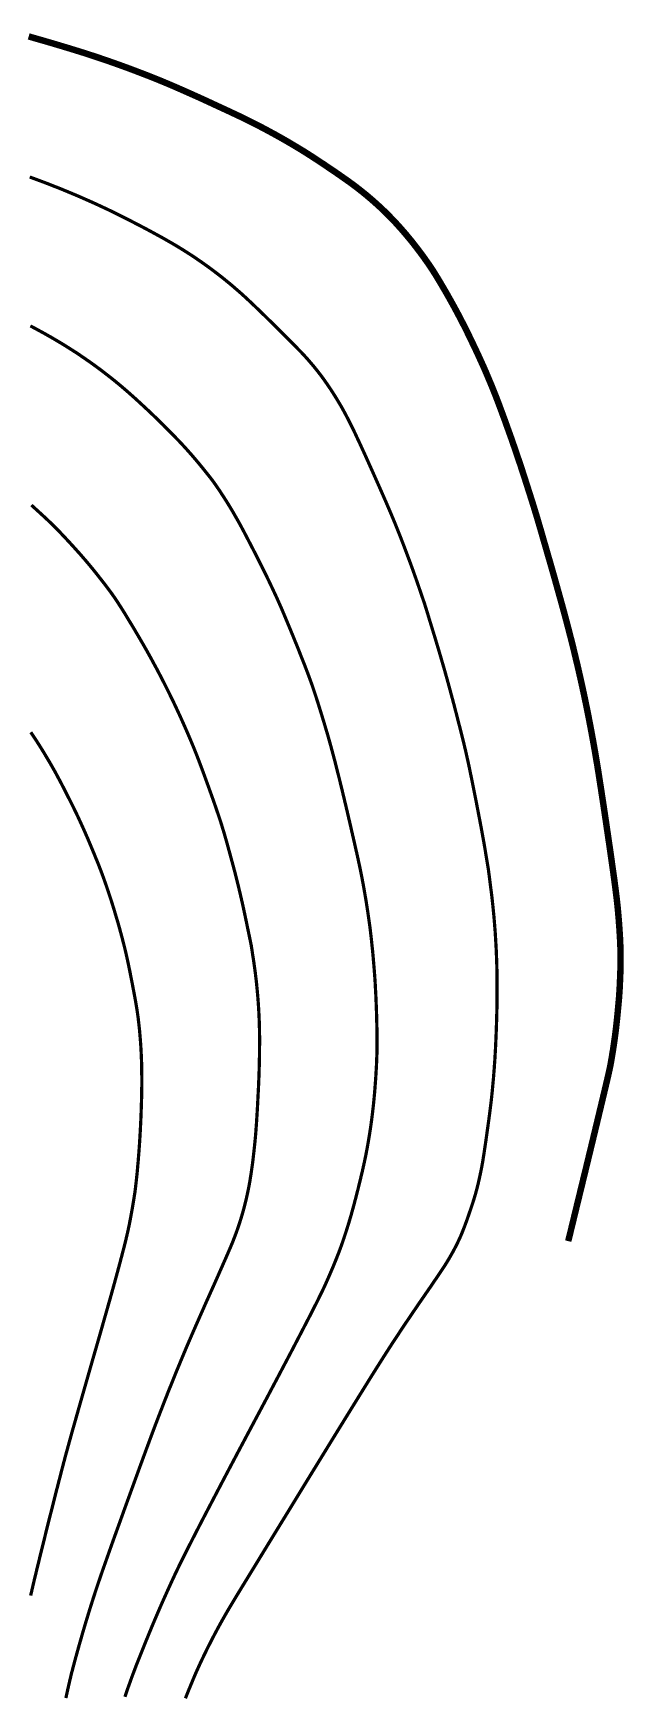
# Model space of a CAD drawing. Extents: x 36524600 to 36525730, y 2746759 to 2747713.
# Drawn here: x 36525155.52 to 36525169.26, y 2747673.29 to 2747711.91 of the extents above; entities that cross this region are included whole.
import ezdxf

# ---------------------------------------------------------------- set-up
doc = ezdxf.new("R2010")
doc.units = 0
doc.header["$LTSCALE"] = 1000
doc.header["$MEASUREMENT"] = 0
doc.layers.add('DGX', color=251, linetype='Continuous')

# ---------------------------------------------------------------- blocks, each defined once
blk = doc.blocks.new('dxt')
at = {"layer": 'DGX', "color": 253, "linetype": 'Continuous', "flags": 128}
for points, const_width in [([(36525155.417, 2747711.838), (36525155.631, 2747711.776), (36525155.829, 2747711.719), (36525156.013, 2747711.665), (36525156.181, 2747711.615), (36525156.333, 2747711.569), (36525156.471, 2747711.527), (36525156.593, 2747711.489), (36525156.708, 2747711.453), (36525156.822, 2747711.416), (36525156.936, 2747711.379), (36525157.05, 2747711.341), (36525157.164, 2747711.302), (36525157.278, 2747711.263), (36525157.391, 2747711.223), (36525157.504, 2747711.183), (36525157.617, 2747711.142), (36525157.73, 2747711.101), (36525157.843, 2747711.059), (36525157.955, 2747711.016), (36525158.067, 2747710.973), (36525158.179, 2747710.93), (36525158.291, 2747710.886), (36525158.402, 2747710.841), (36525158.518, 2747710.794), (36525158.642, 2747710.742), (36525158.774, 2747710.686), (36525158.914, 2747710.625), (36525159.062, 2747710.56), (36525159.219, 2747710.49), (36525159.384, 2747710.416), (36525159.557, 2747710.337), (36525159.727, 2747710.258), (36525159.885, 2747710.185), (36525160.03, 2747710.118), (36525160.162, 2747710.056), (36525160.282, 2747710), (36525160.388, 2747709.949), (36525160.481, 2747709.904), (36525160.562, 2747709.864), (36525160.636, 2747709.827), (36525160.71, 2747709.789), (36525160.783, 2747709.751), (36525160.857, 2747709.713), (36525160.93, 2747709.674), (36525161.003, 2747709.635), (36525161.076, 2747709.595), (36525161.148, 2747709.556), (36525161.221, 2747709.515), (36525161.293, 2747709.475), (36525161.365, 2747709.434), (36525161.437, 2747709.392), (36525161.508, 2747709.351), (36525161.579, 2747709.308), (36525161.65, 2747709.266), (36525161.721, 2747709.223), (36525161.794, 2747709.179), (36525161.87, 2747709.131), (36525161.95, 2747709.08), (36525162.033, 2747709.027), (36525162.12, 2747708.97), (36525162.21, 2747708.91), (36525162.304, 2747708.848), (36525162.401, 2747708.782), (36525162.498, 2747708.717), (36525162.588, 2747708.655), (36525162.672, 2747708.597), (36525162.75, 2747708.542), (36525162.823, 2747708.491), (36525162.889, 2747708.444), (36525162.949, 2747708.4), (36525163.003, 2747708.359), (36525163.054, 2747708.321), (36525163.105, 2747708.281), (36525163.155, 2747708.242), (36525163.205, 2747708.202), (36525163.255, 2747708.161), (36525163.304, 2747708.12), (36525163.353, 2747708.079), (36525163.401, 2747708.037), (36525163.45, 2747707.995), (36525163.497, 2747707.952), (36525163.545, 2747707.909), (36525163.592, 2747707.866), (36525163.638, 2747707.822), (36525163.685, 2747707.778), (36525163.731, 2747707.733), (36525163.776, 2747707.688), (36525163.821, 2747707.642), (36525163.866, 2747707.596), (36525163.91, 2747707.55), (36525163.954, 2747707.504), (36525163.997, 2747707.456), (36525164.04, 2747707.409), (36525164.083, 2747707.361), (36525164.125, 2747707.313), (36525164.167, 2747707.264), (36525164.208, 2747707.216), (36525164.249, 2747707.166), (36525164.29, 2747707.117), (36525164.33, 2747707.067), (36525164.37, 2747707.017), (36525164.41, 2747706.966), (36525164.449, 2747706.915), (36525164.488, 2747706.864), (36525164.527, 2747706.813), (36525164.565, 2747706.761), (36525164.603, 2747706.709), (36525164.64, 2747706.657), (36525164.677, 2747706.604), (36525164.714, 2747706.552), (36525164.75, 2747706.499), (36525164.788, 2747706.442), (36525164.83, 2747706.378), (36525164.875, 2747706.307), (36525164.923, 2747706.228), (36525164.975, 2747706.142), (36525165.03, 2747706.049), (36525165.089, 2747705.949), (36525165.151, 2747705.841), (36525165.214, 2747705.73), (36525165.276, 2747705.619), (36525165.336, 2747705.509), (36525165.395, 2747705.4), (36525165.452, 2747705.291), (36525165.508, 2747705.183), (36525165.563, 2747705.076), (36525165.616, 2747704.969), (36525165.667, 2747704.865), (36525165.715, 2747704.765), (36525165.761, 2747704.669), (36525165.805, 2747704.577), (36525165.846, 2747704.49), (36525165.885, 2747704.406), (36525165.921, 2747704.327), (36525165.955, 2747704.252), (36525165.988, 2747704.18), (36525166.02, 2747704.107), (36525166.052, 2747704.034), (36525166.083, 2747703.96), (36525166.114, 2747703.887), (36525166.145, 2747703.814), (36525166.176, 2747703.74), (36525166.206, 2747703.666), (36525166.238, 2747703.588), (36525166.273, 2747703.5), (36525166.311, 2747703.402), (36525166.352, 2747703.295), (36525166.395, 2747703.178), (36525166.442, 2747703.052), (36525166.492, 2747702.917), (36525166.544, 2747702.771), (36525166.598, 2747702.621), (36525166.652, 2747702.471), (36525166.704, 2747702.32), (36525166.756, 2747702.169), (36525166.807, 2747702.018), (36525166.858, 2747701.867), (36525166.908, 2747701.715), (36525166.957, 2747701.564), (36525167.004, 2747701.416), (36525167.048, 2747701.279), (36525167.089, 2747701.15), (36525167.127, 2747701.031), (36525167.161, 2747700.922), (36525167.192, 2747700.822), (36525167.219, 2747700.731), (36525167.244, 2747700.65), (36525167.268, 2747700.567), (36525167.296, 2747700.472), (36525167.328, 2747700.364), (36525167.363, 2747700.243), (36525167.401, 2747700.11), (36525167.444, 2747699.964), (36525167.489, 2747699.805), (36525167.539, 2747699.634), (36525167.589, 2747699.459), (36525167.638, 2747699.288), (36525167.685, 2747699.121), (36525167.73, 2747698.959), (36525167.774, 2747698.801), (36525167.817, 2747698.647), (36525167.858, 2747698.497), (36525167.897, 2747698.352), (36525167.935, 2747698.209), (36525167.973, 2747698.065), (36525168.01, 2747697.922), (36525168.047, 2747697.778), (36525168.083, 2747697.634), (36525168.118, 2747697.49), (36525168.152, 2747697.346), (36525168.187, 2747697.202), (36525168.22, 2747697.057), (36525168.253, 2747696.913), (36525168.285, 2747696.768), (36525168.317, 2747696.623), (36525168.348, 2747696.478), (36525168.378, 2747696.333), (36525168.408, 2747696.188), (36525168.437, 2747696.043), (36525168.465, 2747695.897), (36525168.493, 2747695.752), (36525168.52, 2747695.606), (36525168.547, 2747695.46), (36525168.573, 2747695.314), (36525168.599, 2747695.168), (36525168.623, 2747695.022), (36525168.648, 2747694.876), (36525168.673, 2747694.72), (36525168.7, 2747694.546), (36525168.73, 2747694.354), (36525168.762, 2747694.143), (36525168.797, 2747693.914), (36525168.834, 2747693.666), (36525168.873, 2747693.4), (36525168.915, 2747693.115), (36525168.956, 2747692.834), (36525168.992, 2747692.577), (36525169.025, 2747692.346), (36525169.053, 2747692.14), (36525169.076, 2747691.959), (36525169.096, 2747691.803), (36525169.111, 2747691.671), (36525169.122, 2747691.565), (36525169.131, 2747691.472), (36525169.139, 2747691.378), (36525169.147, 2747691.284), (36525169.154, 2747691.191), (36525169.161, 2747691.097), (36525169.167, 2747691.003), (36525169.173, 2747690.91), (36525169.178, 2747690.816), (36525169.182, 2747690.722), (36525169.186, 2747690.629), (36525169.188, 2747690.535), (36525169.189, 2747690.441), (36525169.19, 2747690.348), (36525169.189, 2747690.254), (36525169.187, 2747690.16), (36525169.184, 2747690.067), (36525169.181, 2747689.976), (36525169.177, 2747689.891), (36525169.174, 2747689.811), (36525169.17, 2747689.737), (36525169.167, 2747689.669), (36525169.163, 2747689.607), (36525169.159, 2747689.55), (36525169.156, 2747689.499), (36525169.152, 2747689.45), (36525169.147, 2747689.397), (36525169.142, 2747689.342), (36525169.137, 2747689.284), (36525169.131, 2747689.223), (36525169.125, 2747689.159), (36525169.119, 2747689.093), (36525169.112, 2747689.024), (36525169.105, 2747688.953), (36525169.097, 2747688.883), (36525169.089, 2747688.812), (36525169.081, 2747688.741), (36525169.072, 2747688.671), (36525169.063, 2747688.601), (36525169.054, 2747688.53), (36525169.044, 2747688.46), (36525169.034, 2747688.39), (36525169.023, 2747688.319), (36525169.013, 2747688.249), (36525169.001, 2747688.179), (36525168.99, 2747688.109), (36525168.978, 2747688.039), (36525168.966, 2747687.969), (36525168.953, 2747687.899), (36525168.927, 2747687.774), (36525168.873, 2747687.538), (36525168.791, 2747687.192), (36525168.682, 2747686.736), (36525168.546, 2747686.169), (36525168.382, 2747685.491), (36525168.19, 2747684.703), (36525167.972, 2747683.805)], 0.15), ([(36525155.442, 2747708.566), (36525155.54, 2747708.531), (36525155.638, 2747708.494), (36525155.735, 2747708.458), (36525155.833, 2747708.421), (36525155.93, 2747708.383), (36525156.027, 2747708.345), (36525156.124, 2747708.307), (36525156.22, 2747708.268), (36525156.316, 2747708.228), (36525156.413, 2747708.188), (36525156.509, 2747708.148), (36525156.604, 2747708.107), (36525156.7, 2747708.065), (36525156.795, 2747708.023), (36525156.89, 2747707.981), (36525156.985, 2747707.938), (36525157.08, 2747707.894), (36525157.174, 2747707.85), (36525157.27, 2747707.805), (36525157.369, 2747707.757), (36525157.472, 2747707.707), (36525157.578, 2747707.654), (36525157.687, 2747707.599), (36525157.8, 2747707.541), (36525157.915, 2747707.481), (36525158.035, 2747707.419), (36525158.153, 2747707.357), (36525158.265, 2747707.297), (36525158.371, 2747707.239), (36525158.472, 2747707.184), (36525158.568, 2747707.131), (36525158.657, 2747707.08), (36525158.741, 2747707.032), (36525158.819, 2747706.986), (36525158.894, 2747706.941), (36525158.969, 2747706.895), (36525159.043, 2747706.849), (36525159.117, 2747706.802), (36525159.191, 2747706.754), (36525159.264, 2747706.706), (36525159.336, 2747706.657), (36525159.408, 2747706.608), (36525159.48, 2747706.557), (36525159.551, 2747706.507), (36525159.622, 2747706.455), (36525159.693, 2747706.403), (36525159.762, 2747706.35), (36525159.832, 2747706.297), (36525159.901, 2747706.243), (36525159.969, 2747706.189), (36525160.037, 2747706.133), (36525160.105, 2747706.078), (36525160.172, 2747706.021), (36525160.238, 2747705.964), (36525160.304, 2747705.907), (36525160.37, 2747705.849), (36525160.435, 2747705.79), (36525160.499, 2747705.731), (36525160.566, 2747705.668), (36525160.639, 2747705.599), (36525160.718, 2747705.523), (36525160.803, 2747705.441), (36525160.894, 2747705.353), (36525160.991, 2747705.258), (36525161.093, 2747705.157), (36525161.202, 2747705.049), (36525161.308, 2747704.943), (36525161.403, 2747704.848), (36525161.489, 2747704.763), (36525161.563, 2747704.688), (36525161.628, 2747704.623), (36525161.681, 2747704.568), (36525161.725, 2747704.524), (36525161.758, 2747704.49), (36525161.785, 2747704.461), (36525161.813, 2747704.431), (36525161.84, 2747704.402), (36525161.867, 2747704.372), (36525161.893, 2747704.342), (36525161.92, 2747704.313), (36525161.946, 2747704.282), (36525161.972, 2747704.252), (36525161.998, 2747704.222), (36525162.024, 2747704.191), (36525162.05, 2747704.16), (36525162.075, 2747704.129), (36525162.1, 2747704.098), (36525162.125, 2747704.067), (36525162.15, 2747704.035), (36525162.174, 2747704.003), (36525162.199, 2747703.972), (36525162.223, 2747703.94), (36525162.247, 2747703.908), (36525162.271, 2747703.875), (36525162.294, 2747703.843), (36525162.317, 2747703.81), (36525162.34, 2747703.777), (36525162.363, 2747703.745), (36525162.386, 2747703.712), (36525162.408, 2747703.678), (36525162.431, 2747703.645), (36525162.453, 2747703.612), (36525162.475, 2747703.578), (36525162.496, 2747703.544), (36525162.518, 2747703.51), (36525162.539, 2747703.477), (36525162.56, 2747703.442), (36525162.581, 2747703.408), (36525162.602, 2747703.374), (36525162.623, 2747703.34), (36525162.643, 2747703.305), (36525162.664, 2747703.271), (36525162.684, 2747703.236), (36525162.704, 2747703.201), (36525162.725, 2747703.164), (36525162.748, 2747703.122), (36525162.773, 2747703.076), (36525162.8, 2747703.025), (36525162.829, 2747702.969), (36525162.86, 2747702.909), (36525162.893, 2747702.844), (36525162.928, 2747702.775), (36525162.967, 2747702.695), (36525163.013, 2747702.599), (36525163.065, 2747702.487), (36525163.125, 2747702.359), (36525163.191, 2747702.215), (36525163.264, 2747702.055), (36525163.343, 2747701.879), (36525163.429, 2747701.687), (36525163.515, 2747701.493), (36525163.595, 2747701.313), (36525163.668, 2747701.147), (36525163.735, 2747700.994), (36525163.795, 2747700.854), (36525163.849, 2747700.728), (36525163.896, 2747700.615), (36525163.937, 2747700.516), (36525163.975, 2747700.423), (36525164.012, 2747700.331), (36525164.048, 2747700.238), (36525164.085, 2747700.145), (36525164.121, 2747700.052), (36525164.157, 2747699.958), (36525164.192, 2747699.865), (36525164.227, 2747699.772), (36525164.262, 2747699.678), (36525164.297, 2747699.584), (36525164.331, 2747699.491), (36525164.365, 2747699.397), (36525164.398, 2747699.303), (36525164.432, 2747699.209), (36525164.465, 2747699.114), (36525164.497, 2747699.02), (36525164.528, 2747698.931), (36525164.554, 2747698.855), (36525164.576, 2747698.789), (36525164.595, 2747698.736), (36525164.609, 2747698.694), (36525164.62, 2747698.664), (36525164.626, 2747698.646), (36525164.628, 2747698.639), (36525164.632, 2747698.626), (36525164.643, 2747698.589), (36525164.662, 2747698.529), (36525164.688, 2747698.445), (36525164.721, 2747698.337), (36525164.761, 2747698.205), (36525164.809, 2747698.049), (36525164.864, 2747697.87), (36525164.922, 2747697.678), (36525164.979, 2747697.486), (36525165.035, 2747697.294), (36525165.091, 2747697.102), (36525165.145, 2747696.909), (36525165.198, 2747696.716), (36525165.25, 2747696.523), (36525165.302, 2747696.329), (36525165.351, 2747696.141), (36525165.396, 2747695.966), (36525165.438, 2747695.802), (36525165.477, 2747695.651), (36525165.512, 2747695.511), (36525165.543, 2747695.383), (36525165.571, 2747695.268), (36525165.595, 2747695.164), (36525165.618, 2747695.06), (36525165.644, 2747694.944), (36525165.671, 2747694.816), (36525165.7, 2747694.675), (36525165.732, 2747694.522), (36525165.765, 2747694.356), (36525165.801, 2747694.178), (36525165.838, 2747693.988), (36525165.875, 2747693.797), (36525165.909, 2747693.619), (36525165.941, 2747693.453), (36525165.969, 2747693.3), (36525165.995, 2747693.158), (36525166.018, 2747693.029), (36525166.038, 2747692.911), (36525166.055, 2747692.807), (36525166.07, 2747692.714), (36525166.083, 2747692.633), (36525166.095, 2747692.565), (36525166.104, 2747692.509), (36525166.111, 2747692.465), (36525166.116, 2747692.434), (36525166.119, 2747692.415), (36525166.12, 2747692.408), (36525166.121, 2747692.401), (36525166.123, 2747692.381), (36525166.127, 2747692.35), (36525166.133, 2747692.306), (36525166.14, 2747692.249), (36525166.149, 2747692.18), (36525166.159, 2747692.099), (36525166.171, 2747692.006), (36525166.184, 2747691.906), (36525166.196, 2747691.807), (36525166.207, 2747691.707), (36525166.218, 2747691.607), (36525166.228, 2747691.508), (36525166.238, 2747691.408), (36525166.247, 2747691.308), (36525166.255, 2747691.208), (36525166.263, 2747691.108), (36525166.271, 2747691.008), (36525166.277, 2747690.908), (36525166.284, 2747690.808), (36525166.289, 2747690.707), (36525166.295, 2747690.607), (36525166.299, 2747690.507), (36525166.303, 2747690.407), (36525166.307, 2747690.306), (36525166.31, 2747690.206), (36525166.312, 2747690.106), (36525166.314, 2747690.006), (36525166.315, 2747689.905), (36525166.316, 2747689.805), (36525166.316, 2747689.705), (36525166.316, 2747689.604), (36525166.315, 2747689.507), (36525166.314, 2747689.414), (36525166.313, 2747689.327), (36525166.312, 2747689.246), (36525166.311, 2747689.17), (36525166.309, 2747689.099), (36525166.308, 2747689.034), (36525166.306, 2747688.974), (36525166.304, 2747688.915), (36525166.302, 2747688.854), (36525166.3, 2747688.791), (36525166.298, 2747688.726), (36525166.295, 2747688.658), (36525166.292, 2747688.588), (36525166.289, 2747688.515), (36525166.286, 2747688.44), (36525166.282, 2747688.364), (36525166.279, 2747688.288), (36525166.274, 2747688.212), (36525166.27, 2747688.135), (36525166.266, 2747688.059), (36525166.261, 2747687.983), (36525166.255, 2747687.907), (36525166.25, 2747687.831), (36525166.244, 2747687.755), (36525166.238, 2747687.679), (36525166.232, 2747687.603), (36525166.225, 2747687.527), (36525166.218, 2747687.451), (36525166.211, 2747687.375), (36525166.204, 2747687.299), (36525166.196, 2747687.224), (36525166.188, 2747687.144), (36525166.178, 2747687.058), (36525166.166, 2747686.964), (36525166.154, 2747686.863), (36525166.14, 2747686.755), (36525166.125, 2747686.64), (36525166.108, 2747686.518), (36525166.09, 2747686.389), (36525166.072, 2747686.262), (36525166.056, 2747686.145), (36525166.04, 2747686.039), (36525166.026, 2747685.944), (36525166.014, 2747685.86), (36525166.002, 2747685.786), (36525165.992, 2747685.723), (36525165.984, 2747685.672), (36525165.976, 2747685.625), (36525165.967, 2747685.578), (36525165.959, 2747685.532), (36525165.95, 2747685.486), (36525165.94, 2747685.439), (36525165.931, 2747685.393), (36525165.921, 2747685.347), (36525165.911, 2747685.301), (36525165.901, 2747685.254), (36525165.89, 2747685.208), (36525165.88, 2747685.162), (36525165.869, 2747685.116), (36525165.857, 2747685.07), (36525165.846, 2747685.025), (36525165.834, 2747684.979), (36525165.822, 2747684.933), (36525165.808, 2747684.885), (36525165.792, 2747684.831), (36525165.774, 2747684.772), (36525165.754, 2747684.707), (36525165.731, 2747684.637), (36525165.706, 2747684.562), (36525165.678, 2747684.481), (36525165.648, 2747684.394), (36525165.618, 2747684.308), (36525165.589, 2747684.228), (36525165.561, 2747684.153), (36525165.535, 2747684.085), (36525165.51, 2747684.022), (36525165.487, 2747683.965), (36525165.465, 2747683.913), (36525165.444, 2747683.867), (36525165.424, 2747683.825), (36525165.404, 2747683.782), (36525165.383, 2747683.74), (36525165.362, 2747683.698), (36525165.341, 2747683.656), (36525165.319, 2747683.615), (36525165.297, 2747683.573), (36525165.274, 2747683.532), (36525165.251, 2747683.491), (36525165.228, 2747683.45), (36525165.204, 2747683.409), (36525165.18, 2747683.368), (36525165.156, 2747683.328), (36525165.131, 2747683.288), (36525165.106, 2747683.248), (36525165.081, 2747683.208), (36525165.051, 2747683.163), (36525165.012, 2747683.105), (36525164.965, 2747683.034), (36525164.909, 2747682.952), (36525164.844, 2747682.857), (36525164.771, 2747682.749), (36525164.689, 2747682.63), (36525164.598, 2747682.498), (36525164.502, 2747682.359), (36525164.407, 2747682.219), (36525164.311, 2747682.078), (36525164.216, 2747681.937), (36525164.12, 2747681.794), (36525164.025, 2747681.65), (36525163.929, 2747681.505), (36525163.834, 2747681.359), (36525163.719, 2747681.18), (36525163.565, 2747680.937), (36525163.373, 2747680.631), (36525163.143, 2747680.26), (36525162.874, 2747679.825), (36525162.566, 2747679.326), (36525162.22, 2747678.762), (36525161.835, 2747678.135), (36525161.455, 2747677.513), (36525161.12, 2747676.967), (36525160.832, 2747676.496), (36525160.591, 2747676.101), (36525160.395, 2747675.781), (36525160.246, 2747675.536), (36525160.144, 2747675.367), (36525160.088, 2747675.273), (36525160.055, 2747675.217), (36525160.022, 2747675.161), (36525159.99, 2747675.104), (36525159.957, 2747675.047), (36525159.925, 2747674.991), (36525159.894, 2747674.934), (36525159.862, 2747674.877), (36525159.831, 2747674.82), (36525159.8, 2747674.762), (36525159.769, 2747674.705), (36525159.739, 2747674.647), (36525159.709, 2747674.59), (36525159.679, 2747674.532), (36525159.649, 2747674.474), (36525159.62, 2747674.416), (36525159.59, 2747674.358), (36525159.561, 2747674.299), (36525159.533, 2747674.241), (36525159.504, 2747674.182), (36525159.476, 2747674.123), (36525159.448, 2747674.065), (36525159.42, 2747674.006), (36525159.393, 2747673.947), (36525159.366, 2747673.887), (36525159.337, 2747673.824), (36525159.306, 2747673.754), (36525159.272, 2747673.675), (36525159.236, 2747673.589), (36525159.197, 2747673.495), (36525159.155, 2747673.393), (36525159.111, 2747673.284), (36525159.064, 2747673.167)], 0.075), ([(36525155.456, 2747705.102), (36525155.536, 2747705.06), (36525155.615, 2747705.017), (36525155.694, 2747704.974), (36525155.773, 2747704.931), (36525155.851, 2747704.887), (36525155.929, 2747704.843), (36525156.006, 2747704.798), (36525156.082, 2747704.753), (36525156.158, 2747704.708), (36525156.234, 2747704.662), (36525156.309, 2747704.615), (36525156.383, 2747704.568), (36525156.458, 2747704.521), (36525156.532, 2747704.473), (36525156.605, 2747704.424), (36525156.678, 2747704.374), (36525156.751, 2747704.324), (36525156.823, 2747704.274), (36525156.895, 2747704.223), (36525156.967, 2747704.171), (36525157.038, 2747704.119), (36525157.109, 2747704.066), (36525157.179, 2747704.012), (36525157.249, 2747703.958), (36525157.318, 2747703.904), (36525157.387, 2747703.849), (36525157.456, 2747703.793), (36525157.524, 2747703.737), (36525157.592, 2747703.68), (36525157.659, 2747703.623), (36525157.726, 2747703.565), (36525157.792, 2747703.506), (36525157.858, 2747703.448), (36525157.923, 2747703.389), (36525157.987, 2747703.33), (36525158.051, 2747703.271), (36525158.114, 2747703.212), (36525158.177, 2747703.154), (36525158.238, 2747703.096), (36525158.299, 2747703.038), (36525158.36, 2747702.98), (36525158.42, 2747702.922), (36525158.481, 2747702.862), (36525158.543, 2747702.802), (36525158.605, 2747702.739), (36525158.668, 2747702.676), (36525158.732, 2747702.611), (36525158.796, 2747702.545), (36525158.861, 2747702.478), (36525158.927, 2747702.41), (36525158.991, 2747702.341), (36525159.055, 2747702.272), (36525159.118, 2747702.202), (36525159.18, 2747702.132), (36525159.242, 2747702.061), (36525159.303, 2747701.989), (36525159.364, 2747701.917), (36525159.422, 2747701.846), (36525159.476, 2747701.78), (36525159.526, 2747701.718), (36525159.572, 2747701.661), (36525159.614, 2747701.608), (36525159.652, 2747701.559), (36525159.686, 2747701.515), (36525159.716, 2747701.474), (36525159.745, 2747701.434), (36525159.777, 2747701.388), (36525159.812, 2747701.337), (36525159.85, 2747701.281), (36525159.891, 2747701.219), (36525159.934, 2747701.153), (36525159.98, 2747701.081), (36525160.029, 2747701.004), (36525160.08, 2747700.922), (36525160.132, 2747700.836), (36525160.186, 2747700.744), (36525160.241, 2747700.648), (36525160.298, 2747700.548), (36525160.356, 2747700.442), (36525160.415, 2747700.332), (36525160.475, 2747700.217), (36525160.535, 2747700.102), (36525160.592, 2747699.992), (36525160.647, 2747699.886), (36525160.699, 2747699.785), (36525160.748, 2747699.689), (36525160.794, 2747699.597), (36525160.838, 2747699.51), (36525160.879, 2747699.427), (36525160.919, 2747699.346), (36525160.958, 2747699.266), (36525160.997, 2747699.185), (36525161.036, 2747699.104), (36525161.074, 2747699.023), (36525161.112, 2747698.942), (36525161.15, 2747698.861), (36525161.188, 2747698.779), (36525161.227, 2747698.692), (36525161.27, 2747698.595), (36525161.317, 2747698.487), (36525161.367, 2747698.368), (36525161.421, 2747698.239), (36525161.479, 2747698.1), (36525161.541, 2747697.949), (36525161.607, 2747697.788), (36525161.672, 2747697.627), (36525161.732, 2747697.476), (36525161.788, 2747697.335), (36525161.84, 2747697.204), (36525161.886, 2747697.083), (36525161.928, 2747696.972), (36525161.965, 2747696.871), (36525161.998, 2747696.781), (36525162.03, 2747696.689), (36525162.064, 2747696.587), (36525162.101, 2747696.474), (36525162.141, 2747696.351), (36525162.183, 2747696.216), (36525162.228, 2747696.071), (36525162.276, 2747695.914), (36525162.326, 2747695.747), (36525162.379, 2747695.568), (36525162.433, 2747695.377), (36525162.488, 2747695.174), (36525162.545, 2747694.959), (36525162.603, 2747694.731), (36525162.663, 2747694.492), (36525162.724, 2747694.24), (36525162.787, 2747693.976), (36525162.848, 2747693.717), (36525162.903, 2747693.48), (36525162.952, 2747693.266), (36525162.996, 2747693.075), (36525163.034, 2747692.906), (36525163.067, 2747692.759), (36525163.094, 2747692.636), (36525163.116, 2747692.534), (36525163.135, 2747692.444), (36525163.153, 2747692.354), (36525163.171, 2747692.263), (36525163.188, 2747692.173), (36525163.205, 2747692.083), (36525163.221, 2747691.992), (36525163.237, 2747691.901), (36525163.252, 2747691.811), (36525163.268, 2747691.72), (36525163.282, 2747691.629), (36525163.296, 2747691.538), (36525163.31, 2747691.447), (36525163.323, 2747691.356), (36525163.336, 2747691.265), (36525163.349, 2747691.174), (36525163.361, 2747691.082), (36525163.372, 2747690.989), (36525163.384, 2747690.891), (36525163.395, 2747690.788), (36525163.406, 2747690.681), (36525163.418, 2747690.57), (36525163.429, 2747690.454), (36525163.439, 2747690.334), (36525163.45, 2747690.209), (36525163.46, 2747690.081), (36525163.47, 2747689.95), (36525163.479, 2747689.816), (36525163.486, 2747689.679), (36525163.494, 2747689.54), (36525163.5, 2747689.398), (36525163.506, 2747689.254), (36525163.511, 2747689.106), (36525163.515, 2747688.962), (36525163.518, 2747688.827), (36525163.521, 2747688.702), (36525163.523, 2747688.586), (36525163.523, 2747688.479), (36525163.524, 2747688.381), (36525163.523, 2747688.293), (36525163.521, 2747688.214), (36525163.519, 2747688.139), (36525163.516, 2747688.063), (36525163.513, 2747687.986), (36525163.51, 2747687.908), (36525163.506, 2747687.829), (36525163.501, 2747687.75), (36525163.496, 2747687.669), (36525163.491, 2747687.587), (36525163.485, 2747687.506), (36525163.479, 2747687.426), (36525163.473, 2747687.347), (36525163.467, 2747687.27), (36525163.46, 2747687.195), (36525163.453, 2747687.121), (36525163.446, 2747687.049), (36525163.439, 2747686.978), (36525163.431, 2747686.908), (36525163.423, 2747686.838), (36525163.415, 2747686.768), (36525163.406, 2747686.698), (36525163.397, 2747686.629), (36525163.388, 2747686.559), (36525163.378, 2747686.489), (36525163.368, 2747686.42), (36525163.357, 2747686.35), (36525163.346, 2747686.28), (36525163.335, 2747686.211), (36525163.323, 2747686.142), (36525163.311, 2747686.072), (36525163.299, 2747686.003), (36525163.286, 2747685.934), (36525163.273, 2747685.865), (36525163.259, 2747685.793), (36525163.243, 2747685.715), (36525163.225, 2747685.631), (36525163.205, 2747685.542), (36525163.184, 2747685.447), (36525163.16, 2747685.347), (36525163.135, 2747685.241), (36525163.108, 2747685.129), (36525163.08, 2747685.015), (36525163.052, 2747684.905), (36525163.024, 2747684.798), (36525162.997, 2747684.695), (36525162.97, 2747684.594), (36525162.943, 2747684.497), (36525162.917, 2747684.403), (36525162.89, 2747684.312), (36525162.864, 2747684.223), (36525162.836, 2747684.134), (36525162.808, 2747684.045), (36525162.779, 2747683.957), (36525162.75, 2747683.868), (36525162.72, 2747683.78), (36525162.689, 2747683.693), (36525162.657, 2747683.605), (36525162.623, 2747683.515), (36525162.586, 2747683.421), (36525162.546, 2747683.321), (36525162.503, 2747683.216), (36525162.456, 2747683.106), (36525162.407, 2747682.991), (36525162.354, 2747682.872), (36525162.298, 2747682.747), (36525162.221, 2747682.585), (36525162.106, 2747682.354), (36525161.953, 2747682.053), (36525161.761, 2747681.683), (36525161.532, 2747681.243), (36525161.264, 2747680.734), (36525160.958, 2747680.155), (36525160.613, 2747679.507), (36525160.267, 2747678.856), (36525159.956, 2747678.267), (36525159.68, 2747677.74), (36525159.438, 2747677.277), (36525159.232, 2747676.876), (36525159.06, 2747676.537), (36525158.923, 2747676.261), (36525158.821, 2747676.048), (36525158.737, 2747675.867), (36525158.657, 2747675.691), (36525158.579, 2747675.518), (36525158.504, 2747675.349), (36525158.432, 2747675.183), (36525158.363, 2747675.021), (36525158.296, 2747674.863), (36525158.232, 2747674.708), (36525158.172, 2747674.561), (36525158.117, 2747674.425), (36525158.066, 2747674.3), (36525158.021, 2747674.186), (36525157.98, 2747674.083), (36525157.944, 2747673.992), (36525157.912, 2747673.911), (36525157.886, 2747673.842), (36525157.862, 2747673.778), (36525157.838, 2747673.715), (36525157.814, 2747673.651), (36525157.791, 2747673.587), (36525157.768, 2747673.522), (36525157.745, 2747673.458), (36525157.722, 2747673.394), (36525157.7, 2747673.33), (36525157.678, 2747673.265), (36525157.656, 2747673.201)], 0.075), ([(36525155.481, 2747700.932), (36525155.589, 2747700.833), (36525155.687, 2747700.744), (36525155.774, 2747700.664), (36525155.85, 2747700.593), (36525155.915, 2747700.531), (36525155.97, 2747700.479), (36525156.013, 2747700.436), (36525156.054, 2747700.395), (36525156.099, 2747700.348), (36525156.149, 2747700.297), (36525156.202, 2747700.24), (36525156.261, 2747700.178), (36525156.323, 2747700.111), (36525156.39, 2747700.039), (36525156.461, 2747699.961), (36525156.534, 2747699.88), (36525156.607, 2747699.799), (36525156.678, 2747699.717), (36525156.749, 2747699.635), (36525156.819, 2747699.552), (36525156.888, 2747699.468), (36525156.957, 2747699.384), (36525157.024, 2747699.299), (36525157.089, 2747699.216), (36525157.15, 2747699.138), (36525157.206, 2747699.066), (36525157.257, 2747698.998), (36525157.303, 2747698.936), (36525157.346, 2747698.878), (36525157.383, 2747698.826), (36525157.416, 2747698.778), (36525157.448, 2747698.731), (36525157.483, 2747698.677), (36525157.521, 2747698.619), (36525157.563, 2747698.554), (36525157.607, 2747698.484), (36525157.654, 2747698.408), (36525157.704, 2747698.326), (36525157.756, 2747698.239), (36525157.81, 2747698.151), (36525157.862, 2747698.065), (36525157.911, 2747697.981), (36525157.959, 2747697.9), (36525158.005, 2747697.822), (36525158.049, 2747697.746), (36525158.091, 2747697.673), (36525158.132, 2747697.602), (36525158.171, 2747697.533), (36525158.21, 2747697.463), (36525158.249, 2747697.393), (36525158.287, 2747697.323), (36525158.325, 2747697.253), (36525158.363, 2747697.183), (36525158.401, 2747697.113), (36525158.438, 2747697.042), (36525158.475, 2747696.972), (36525158.512, 2747696.901), (36525158.548, 2747696.83), (36525158.584, 2747696.759), (36525158.62, 2747696.688), (36525158.656, 2747696.616), (36525158.691, 2747696.545), (36525158.726, 2747696.473), (36525158.761, 2747696.401), (36525158.796, 2747696.329), (36525158.83, 2747696.257), (36525158.864, 2747696.184), (36525158.898, 2747696.111), (36525158.932, 2747696.038), (36525158.965, 2747695.964), (36525158.998, 2747695.891), (36525159.031, 2747695.817), (36525159.064, 2747695.743), (36525159.096, 2747695.669), (36525159.128, 2747695.595), (36525159.16, 2747695.521), (36525159.191, 2747695.447), (36525159.222, 2747695.373), (36525159.253, 2747695.299), (36525159.285, 2747695.22), (36525159.32, 2747695.131), (36525159.358, 2747695.033), (36525159.399, 2747694.926), (36525159.443, 2747694.808), (36525159.49, 2747694.682), (36525159.54, 2747694.545), (36525159.593, 2747694.399), (36525159.645, 2747694.253), (36525159.694, 2747694.117), (36525159.739, 2747693.989), (36525159.78, 2747693.871), (36525159.817, 2747693.762), (36525159.851, 2747693.662), (36525159.881, 2747693.572), (36525159.906, 2747693.491), (36525159.931, 2747693.409), (36525159.959, 2747693.318), (36525159.988, 2747693.217), (36525160.02, 2747693.107), (36525160.053, 2747692.986), (36525160.089, 2747692.856), (36525160.127, 2747692.716), (36525160.168, 2747692.566), (36525160.209, 2747692.411), (36525160.248, 2747692.256), (36525160.287, 2747692.1), (36525160.325, 2747691.944), (36525160.361, 2747691.788), (36525160.397, 2747691.632), (36525160.431, 2747691.476), (36525160.464, 2747691.319), (36525160.495, 2747691.172), (36525160.521, 2747691.044), (36525160.544, 2747690.936), (36525160.562, 2747690.847), (36525160.577, 2747690.777), (36525160.587, 2747690.727), (36525160.594, 2747690.697), (36525160.596, 2747690.685), (36525160.597, 2747690.679), (36525160.599, 2747690.663), (36525160.603, 2747690.637), (36525160.609, 2747690.601), (36525160.616, 2747690.556), (36525160.624, 2747690.5), (36525160.634, 2747690.435), (36525160.646, 2747690.36), (36525160.658, 2747690.281), (36525160.669, 2747690.201), (36525160.68, 2747690.121), (36525160.691, 2747690.041), (36525160.7, 2747689.961), (36525160.71, 2747689.881), (36525160.719, 2747689.801), (36525160.727, 2747689.72), (36525160.735, 2747689.64), (36525160.742, 2747689.56), (36525160.749, 2747689.479), (36525160.755, 2747689.399), (36525160.761, 2747689.319), (36525160.766, 2747689.238), (36525160.771, 2747689.158), (36525160.775, 2747689.077), (36525160.779, 2747688.996), (36525160.782, 2747688.916), (36525160.784, 2747688.835), (36525160.787, 2747688.755), (36525160.788, 2747688.674), (36525160.789, 2747688.593), (36525160.79, 2747688.513), (36525160.79, 2747688.432), (36525160.789, 2747688.352), (36525160.789, 2747688.272), (36525160.788, 2747688.192), (36525160.787, 2747688.114), (36525160.786, 2747688.036), (36525160.784, 2747687.958), (36525160.782, 2747687.881), (36525160.78, 2747687.805), (36525160.778, 2747687.726), (36525160.775, 2747687.64), (36525160.771, 2747687.547), (36525160.767, 2747687.449), (36525160.762, 2747687.344), (36525160.756, 2747687.232), (36525160.75, 2747687.114), (36525160.744, 2747686.989), (36525160.737, 2747686.865), (36525160.73, 2747686.749), (36525160.723, 2747686.641), (36525160.717, 2747686.542), (36525160.71, 2747686.45), (36525160.704, 2747686.366), (36525160.698, 2747686.29), (36525160.692, 2747686.222), (36525160.686, 2747686.159), (36525160.68, 2747686.095), (36525160.673, 2747686.031), (36525160.666, 2747685.967), (36525160.66, 2747685.904), (36525160.652, 2747685.84), (36525160.645, 2747685.776), (36525160.638, 2747685.713), (36525160.63, 2747685.649), (36525160.622, 2747685.586), (36525160.613, 2747685.523), (36525160.604, 2747685.459), (36525160.595, 2747685.396), (36525160.585, 2747685.333), (36525160.575, 2747685.27), (36525160.565, 2747685.208), (36525160.554, 2747685.145), (36525160.542, 2747685.082), (36525160.53, 2747685.02), (36525160.517, 2747684.958), (36525160.504, 2747684.895), (36525160.49, 2747684.833), (36525160.476, 2747684.771), (36525160.461, 2747684.71), (36525160.446, 2747684.648), (36525160.429, 2747684.586), (36525160.413, 2747684.525), (36525160.396, 2747684.464), (36525160.378, 2747684.403), (36525160.36, 2747684.342), (36525160.341, 2747684.281), (36525160.321, 2747684.22), (36525160.301, 2747684.16), (36525160.281, 2747684.1), (36525160.26, 2747684.04), (36525160.238, 2747683.98), (36525160.216, 2747683.92), (36525160.193, 2747683.861), (36525160.17, 2747683.802), (36525160.146, 2747683.743), (36525160.117, 2747683.673), (36525160.078, 2747683.583), (36525160.03, 2747683.471), (36525159.972, 2747683.339), (36525159.904, 2747683.185), (36525159.827, 2747683.01), (36525159.74, 2747682.814), (36525159.643, 2747682.597), (36525159.544, 2747682.376), (36525159.453, 2747682.17), (36525159.368, 2747681.977), (36525159.289, 2747681.798), (36525159.217, 2747681.633), (36525159.152, 2747681.482), (36525159.093, 2747681.346), (36525159.042, 2747681.223), (36525158.993, 2747681.106), (36525158.945, 2747680.99), (36525158.897, 2747680.874), (36525158.849, 2747680.758), (36525158.802, 2747680.641), (36525158.755, 2747680.524), (36525158.708, 2747680.408), (36525158.661, 2747680.291), (36525158.615, 2747680.174), (36525158.569, 2747680.057), (36525158.524, 2747679.94), (36525158.478, 2747679.822), (36525158.433, 2747679.705), (36525158.388, 2747679.587), (36525158.343, 2747679.47), (36525158.299, 2747679.352), (36525158.25, 2747679.22), (36525158.191, 2747679.061), (36525158.122, 2747678.874), (36525158.043, 2747678.659), (36525157.954, 2747678.416), (36525157.856, 2747678.145), (36525157.747, 2747677.847), (36525157.629, 2747677.521), (36525157.511, 2747677.193), (36525157.402, 2747676.892), (36525157.304, 2747676.616), (36525157.216, 2747676.367), (36525157.137, 2747676.143), (36525157.069, 2747675.945), (36525157.01, 2747675.772), (36525156.962, 2747675.626), (36525156.919, 2747675.492), (36525156.876, 2747675.358), (36525156.834, 2747675.224), (36525156.793, 2747675.09), (36525156.752, 2747674.955), (36525156.712, 2747674.821), (36525156.672, 2747674.686), (36525156.634, 2747674.551), (36525156.596, 2747674.42), (36525156.562, 2747674.297), (36525156.53, 2747674.183), (36525156.501, 2747674.077), (36525156.475, 2747673.98), (36525156.451, 2747673.891), (36525156.43, 2747673.81), (36525156.411, 2747673.738), (36525156.394, 2747673.665), (36525156.374, 2747673.584), (36525156.354, 2747673.494), (36525156.331, 2747673.396), (36525156.308, 2747673.289), (36525156.282, 2747673.173)], 0.075), ([(36525155.466, 2747695.647), (36525155.535, 2747695.542), (36525155.596, 2747695.451), (36525155.647, 2747695.371), (36525155.689, 2747695.305), (36525155.725, 2747695.246), (36525155.762, 2747695.186), (36525155.798, 2747695.126), (36525155.834, 2747695.065), (36525155.87, 2747695.005), (36525155.906, 2747694.945), (36525155.941, 2747694.884), (36525155.976, 2747694.823), (36525156.013, 2747694.758), (36525156.053, 2747694.685), (36525156.097, 2747694.603), (36525156.145, 2747694.513), (36525156.196, 2747694.416), (36525156.251, 2747694.309), (36525156.309, 2747694.195), (36525156.371, 2747694.072), (36525156.435, 2747693.946), (36525156.497, 2747693.818), (36525156.558, 2747693.691), (36525156.617, 2747693.563), (36525156.676, 2747693.434), (36525156.733, 2747693.306), (36525156.789, 2747693.177), (36525156.844, 2747693.047), (36525156.896, 2747692.922), (36525156.945, 2747692.804), (36525156.99, 2747692.694), (36525157.031, 2747692.593), (36525157.068, 2747692.499), (36525157.101, 2747692.413), (36525157.13, 2747692.335), (36525157.156, 2747692.265), (36525157.179, 2747692.199), (36525157.203, 2747692.132), (36525157.226, 2747692.066), (36525157.248, 2747692), (36525157.271, 2747691.933), (36525157.293, 2747691.866), (36525157.315, 2747691.8), (36525157.337, 2747691.733), (36525157.358, 2747691.666), (36525157.379, 2747691.599), (36525157.4, 2747691.532), (36525157.42, 2747691.464), (36525157.44, 2747691.397), (36525157.46, 2747691.33), (36525157.48, 2747691.262), (36525157.5, 2747691.195), (36525157.519, 2747691.127), (36525157.538, 2747691.06), (36525157.556, 2747690.992), (36525157.574, 2747690.924), (36525157.593, 2747690.856), (36525157.61, 2747690.788), (36525157.628, 2747690.72), (36525157.645, 2747690.652), (36525157.663, 2747690.579), (36525157.682, 2747690.498), (36525157.702, 2747690.407), (36525157.724, 2747690.307), (36525157.747, 2747690.198), (36525157.771, 2747690.081), (36525157.796, 2747689.954), (36525157.823, 2747689.818), (36525157.849, 2747689.682), (36525157.873, 2747689.555), (36525157.895, 2747689.436), (36525157.914, 2747689.327), (36525157.931, 2747689.226), (36525157.945, 2747689.134), (36525157.957, 2747689.05), (36525157.967, 2747688.976), (36525157.975, 2747688.906), (36525157.983, 2747688.835), (36525157.991, 2747688.765), (36525157.998, 2747688.694), (36525158.004, 2747688.624), (36525158.01, 2747688.554), (36525158.016, 2747688.483), (36525158.021, 2747688.413), (36525158.026, 2747688.342), (36525158.03, 2747688.271), (36525158.034, 2747688.201), (36525158.037, 2747688.13), (36525158.04, 2747688.059), (36525158.043, 2747687.989), (36525158.045, 2747687.918), (36525158.046, 2747687.847), (36525158.048, 2747687.776), (36525158.048, 2747687.706), (36525158.049, 2747687.635), (36525158.049, 2747687.564), (36525158.049, 2747687.493), (36525158.049, 2747687.422), (36525158.048, 2747687.351), (36525158.047, 2747687.28), (36525158.045, 2747687.209), (36525158.044, 2747687.138), (36525158.042, 2747687.067), (36525158.04, 2747686.997), (36525158.038, 2747686.926), (36525158.035, 2747686.855), (36525158.033, 2747686.784), (36525158.03, 2747686.713), (36525158.027, 2747686.642), (36525158.024, 2747686.571), (36525158.02, 2747686.5), (36525158.017, 2747686.43), (36525158.013, 2747686.359), (36525158.009, 2747686.288), (36525158.005, 2747686.217), (36525158, 2747686.147), (36525157.996, 2747686.076), (36525157.991, 2747686.005), (36525157.986, 2747685.934), (36525157.981, 2747685.864), (36525157.975, 2747685.793), (36525157.969, 2747685.722), (36525157.964, 2747685.652), (36525157.957, 2747685.581), (36525157.951, 2747685.51), (36525157.945, 2747685.44), (36525157.938, 2747685.369), (36525157.93, 2747685.299), (36525157.923, 2747685.228), (36525157.915, 2747685.158), (36525157.907, 2747685.088), (36525157.898, 2747685.017), (36525157.889, 2747684.943), (36525157.876, 2747684.86), (36525157.862, 2747684.768), (36525157.845, 2747684.668), (36525157.827, 2747684.559), (36525157.805, 2747684.442), (36525157.782, 2747684.316), (36525157.756, 2747684.181), (36525157.721, 2747684.019), (36525157.672, 2747683.809), (36525157.607, 2747683.553), (36525157.527, 2747683.25), (36525157.432, 2747682.899), (36525157.322, 2747682.502), (36525157.196, 2747682.058), (36525157.056, 2747681.566), (36525156.914, 2747681.075), (36525156.787, 2747680.63), (36525156.673, 2747680.232), (36525156.573, 2747679.881), (36525156.487, 2747679.577), (36525156.414, 2747679.32), (36525156.356, 2747679.109), (36525156.311, 2747678.945), (36525156.27, 2747678.796), (36525156.226, 2747678.629), (36525156.178, 2747678.444), (36525156.126, 2747678.242), (36525156.069, 2747678.022), (36525156.009, 2747677.784), (36525155.944, 2747677.528), (36525155.875, 2747677.255), (36525155.807, 2747676.981), (36525155.744, 2747676.725), (36525155.685, 2747676.487), (36525155.631, 2747676.266), (36525155.582, 2747676.063), (36525155.537, 2747675.877), (36525155.498, 2747675.709), (36525155.463, 2747675.558)], 0.075)]:
    blk.add_lwpolyline(points, dxfattribs=dict(at, const_width=const_width))

msp = doc.modelspace()

# ---------------------------------------------------------------- block references
msp.add_blockref('dxt', (0, 0))

doc.saveas('drawing.dxf')
